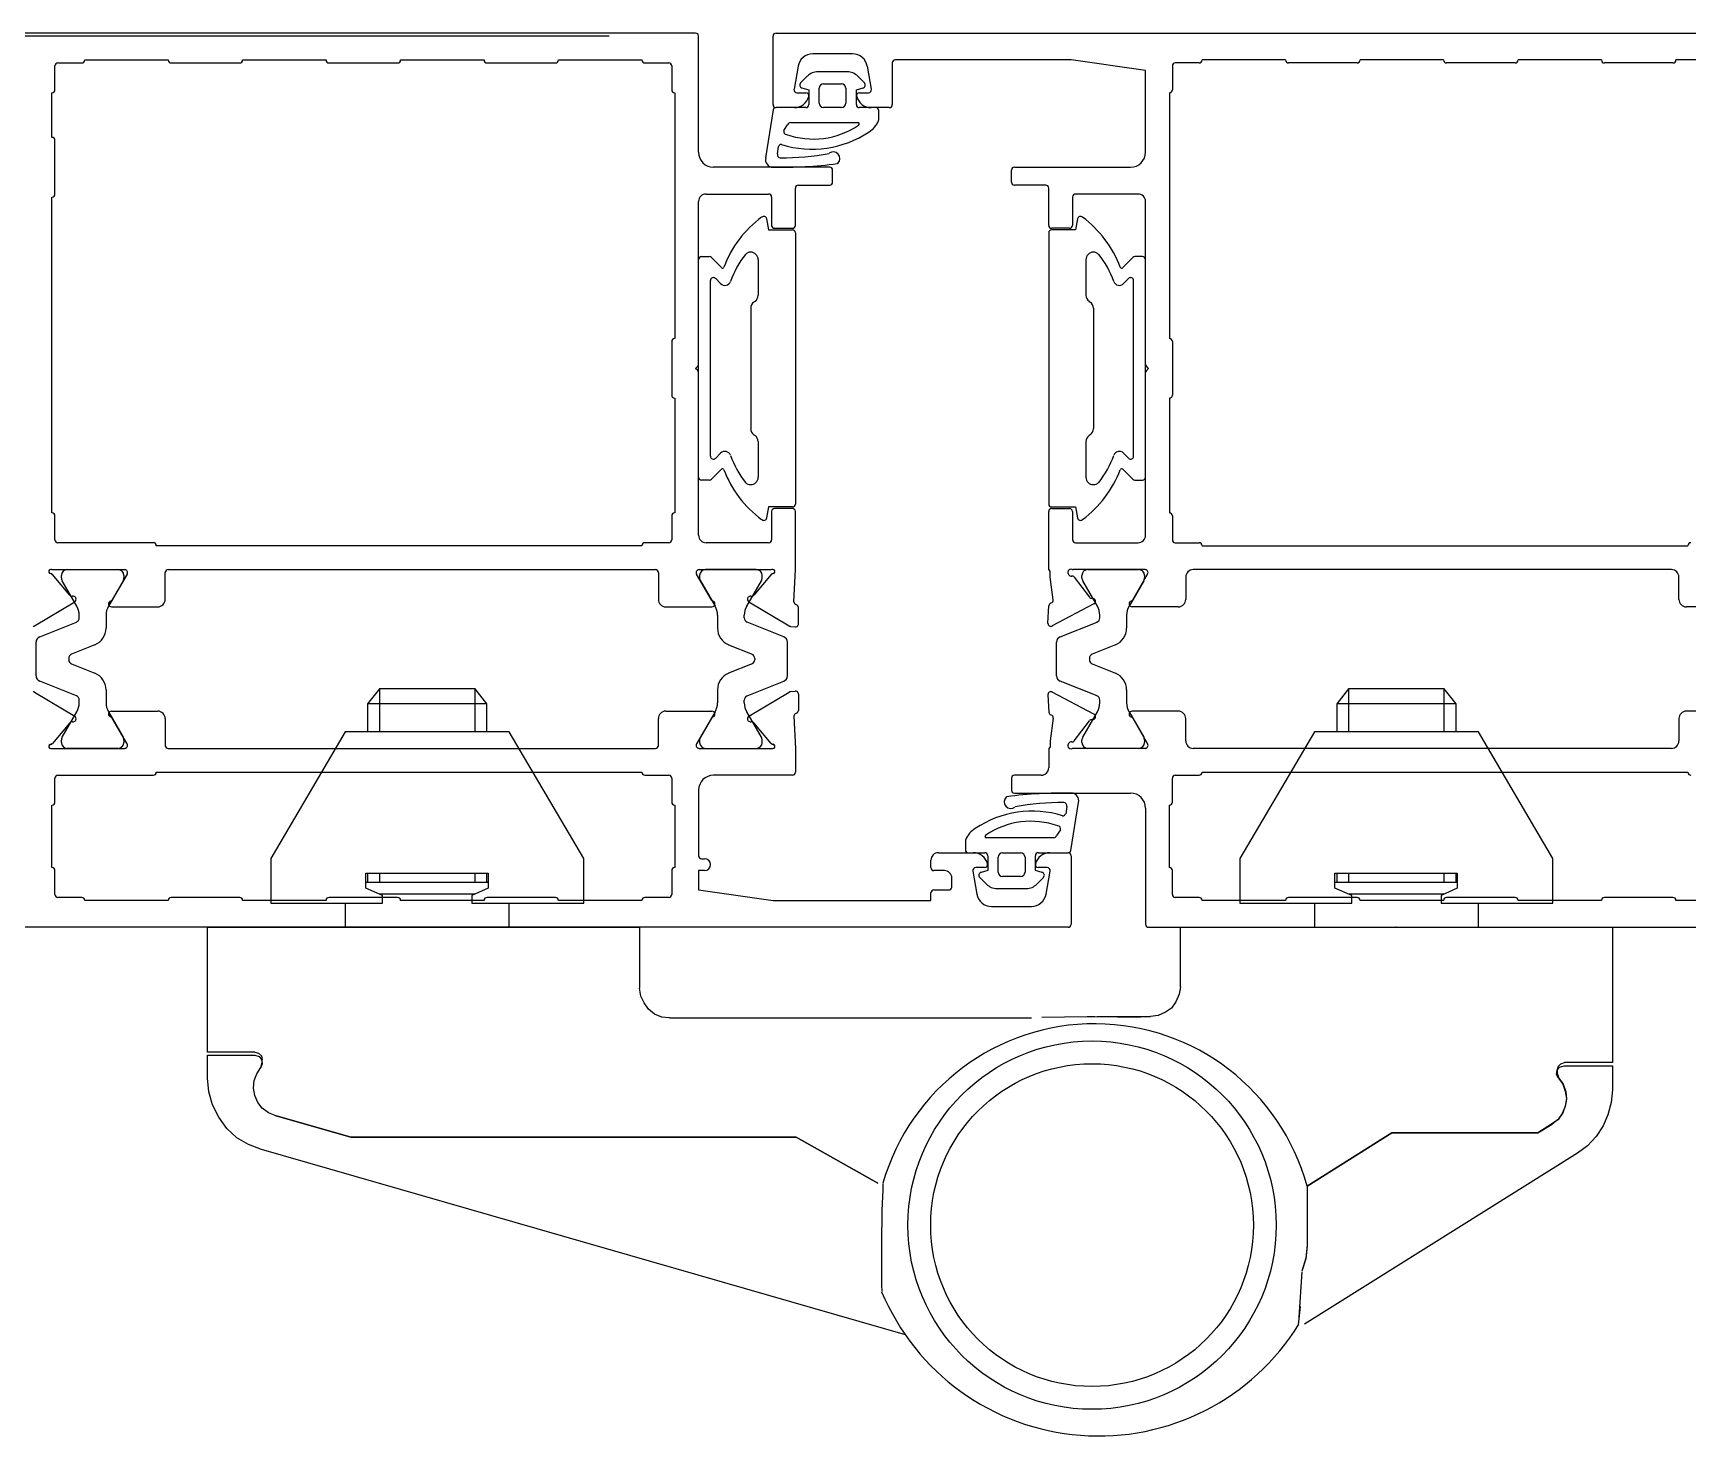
# Model space of a CAD drawing. Header units: inches. Extents: x -12530 to 36157, y 78659 to 110077.
# Drawn here: x 8487.1 to 8598.2, y 87891.5 to 87985.6 of the extents above; entities that cross this region are included whole.
import ezdxf

# ---------------------------------------------------------------- set-up
doc = ezdxf.new("R2010")
doc.units = ezdxf.units.IN
doc.header["$MEASUREMENT"] = 0
doc.layers.add('freecads.com', color=7, linetype='Continuous')

msp = doc.modelspace()

# ---------------------------------------------------------------- linework, layer by layer
at = {"layer": 'freecads.com'}
for p, q in [((8525.8, 87985.43), (7509.26, 87985.43)), ((8531.6, 87985.63), (8482, 87985.63)), ((8531.8, 87977.63), (8531.8, 87985.43)), ((8536.8, 87980.83), (8536.8, 87985.43)), ((8537, 87985.63), (8611.6, 87985.63)), ((8490.6, 87983.83), (8496.2, 87983.83)), ((8501.2, 87983.83), (8506.8, 87983.83)), ((8511.8, 87983.83), (8517.4, 87983.83)), ((8522.4, 87983.83), (8528, 87983.83)), ((8542.14, 87984.23), (8539.46, 87984.23)), ((8556.8, 87983.83), (8545, 87983.83)), ((8561.8, 87983.13), (8556.8, 87983.83)), ((8571.2, 87983.83), (8565.6, 87983.83)), ((8581.8, 87983.83), (8576.2, 87983.83)), ((8592.4, 87983.83), (8586.8, 87983.83)), ((8603, 87983.83), (8597.4, 87983.83)), ((8488.6, 87981.83), (8488.6, 87983.43)), ((8488.8, 87983.63), (8490.4, 87983.63)), ((8496.4, 87983.63), (8501, 87983.63)), ((8507, 87983.63), (8511.6, 87983.63)), ((8517.6, 87983.63), (8522.2, 87983.63)), ((8528.2, 87983.63), (8529.8, 87983.63)), ((8530, 87983.43), (8530, 87981.83)), ((8538.48, 87983.4), (8538.21, 87981.86)), ((8539.1, 87982.74), (8538.65, 87982.29)), ((8541.78, 87983.03), (8539.81, 87983.03)), ((8542.93, 87982.29), (8542.48, 87982.74)), ((8543.4, 87981.86), (8543.13, 87983.4)), ((8544.8, 87983.63), (8544.8, 87980.83)), ((8561.8, 87977.63), (8561.8, 87983.13)), ((8563.6, 87983.43), (8563.6, 87981.83)), ((8565.4, 87983.63), (8563.8, 87983.63)), ((8576, 87983.63), (8571.4, 87983.63)), ((8586.6, 87983.63), (8582, 87983.63)), ((8597.2, 87983.63), (8592.6, 87983.63)), ((8488.4, 87978.63), (8488.4, 87981.63)), ((8530.2, 87981.63), (8530.2, 87965.13)), ((8538.4, 87981.63), (8539, 87981.63)), ((8538.74, 87981.95), (8539.19, 87981.83)), ((8539.19, 87981.83), (8539.19, 87980.83)), ((8539.89, 87980.93), (8539.89, 87981.93)), ((8540.19, 87982.23), (8541.39, 87982.23)), ((8541.69, 87981.93), (8541.69, 87980.93)), ((8542.39, 87981.83), (8542.85, 87981.95)), ((8542.39, 87980.83), (8542.39, 87981.83)), ((8542.6, 87981.63), (8543.2, 87981.63)), ((8563.4, 87981.63), (8563.4, 87965.13)), ((8536.81, 87980.49), (8536.3, 87977.26)), ((8538.23, 87980.63), (8537, 87980.63)), ((8538.99, 87980.63), (8537, 87980.63)), ((8541.39, 87980.63), (8540.19, 87980.63)), ((8543.69, 87980.63), (8542.59, 87980.63)), ((8544.6, 87980.63), (8543.38, 87980.63)), ((8543.89, 87979.82), (8543.89, 87980.43)), ((8537.52, 87979.09), (8537.78, 87979.48)), ((8537.97, 87979.63), (8542.49, 87979.63)), ((8488.6, 87974.83), (8488.6, 87978.43)), ((8537.1, 87977.52), (8537.16, 87978.01)), ((8540.6, 87976.63), (8532.8, 87976.63)), ((8540.8, 87975.63), (8540.8, 87976.43)), ((8552.8, 87975.63), (8552.8, 87976.43)), ((8553, 87976.63), (8560.8, 87976.63)), ((8538.3, 87972.73), (8538.3, 87975.23)), ((8538.5, 87975.43), (8540.6, 87975.43)), ((8555.1, 87975.43), (8553, 87975.43)), ((8555.3, 87972.73), (8555.3, 87975.23)), ((8488.4, 87953.43), (8488.4, 87974.63)), ((8531.8, 87963.41), (8531.8, 87974.33)), ((8532.3, 87974.83), (8536.5, 87974.83)), ((8536.7, 87974.63), (8536.7, 87972.73)), ((8556.9, 87974.63), (8556.9, 87972.73)), ((8561.3, 87974.83), (8557.1, 87974.83)), ((8561.8, 87963.41), (8561.8, 87974.33)), ((8536.37, 87973.16), (8536.5, 87972.43)), ((8557.23, 87973.16), (8557.1, 87972.43)), ((8536.5, 87972.43), (8538.1, 87972.43)), ((8536.9, 87972.53), (8538.1, 87972.53)), ((8538.3, 87972.23), (8538.3, 87954.03)), ((8555.3, 87972.23), (8555.3, 87954.03)), ((8556.7, 87972.53), (8555.5, 87972.53)), ((8557.1, 87972.43), (8555.5, 87972.43)), ((8531.8, 87955.83), (8531.8, 87970.43)), ((8532, 87970.63), (8532.52, 87970.63)), ((8532.66, 87970.57), (8533.34, 87969.89)), ((8535.8, 87970.43), (8535.8, 87968.04)), ((8557.8, 87970.43), (8557.8, 87968.04)), ((8560.95, 87970.57), (8560.27, 87969.89)), ((8561.6, 87970.63), (8561.09, 87970.63)), ((8561.8, 87955.83), (8561.8, 87970.43)), ((8532.6, 87957.24), (8532.6, 87969.02)), ((8532.95, 87969.16), (8533.28, 87968.82)), ((8560.66, 87969.16), (8560.33, 87968.82)), ((8561, 87957.24), (8561, 87969.02)), ((8535.3, 87967.17), (8535.3, 87959.09)), ((8535.59, 87967.63), (8535.51, 87967.58)), ((8558.01, 87967.63), (8558.09, 87967.58)), ((8558.3, 87967.17), (8558.3, 87959.09)), ((8530, 87964.93), (8530, 87961.33)), ((8563.6, 87964.93), (8563.6, 87961.33)), ((8531.6, 87963.13), (8531.75, 87963.27)), ((8531.75, 87962.99), (8531.6, 87963.13)), ((8531.8, 87951.93), (8531.8, 87962.85)), ((8561.8, 87951.93), (8561.8, 87962.85)), ((8562, 87963.13), (8561.86, 87963.27)), ((8561.86, 87962.99), (8562, 87963.13)), ((8530.2, 87961.13), (8530.2, 87953.43)), ((8563.4, 87961.13), (8563.4, 87953.43)), ((8535.51, 87958.68), (8535.59, 87958.63)), ((8535.8, 87958.22), (8535.8, 87955.83)), ((8557.8, 87958.22), (8557.8, 87955.83)), ((8558.09, 87958.68), (8558.01, 87958.63)), ((8533.28, 87957.44), (8532.95, 87957.1)), ((8560.33, 87957.44), (8560.66, 87957.1)), ((8533.34, 87956.37), (8532.66, 87955.69)), ((8560.27, 87956.37), (8560.95, 87955.69)), ((8532.52, 87955.63), (8532, 87955.63)), ((8561.09, 87955.63), (8561.6, 87955.63)), ((8536.5, 87953.83), (8536.37, 87953.1)), ((8538.1, 87953.83), (8536.5, 87953.83)), ((8555.5, 87953.83), (8557.1, 87953.83)), ((8557.1, 87953.83), (8557.23, 87953.1)), ((8488.6, 87951.63), (8488.6, 87953.23)), ((8530, 87953.23), (8530, 87951.63)), ((8536.7, 87953.53), (8536.7, 87951.63)), ((8538.1, 87953.73), (8536.9, 87953.73)), ((8538.3, 87949.63), (8538.3, 87953.53)), ((8555.3, 87949.63), (8555.3, 87953.53)), ((8555.5, 87953.73), (8556.7, 87953.73)), ((8556.9, 87953.53), (8556.9, 87951.63)), ((8563.6, 87953.23), (8563.6, 87951.63)), ((8495.2, 87951.43), (8488.8, 87951.43)), ((8528, 87951.23), (8495.4, 87951.23)), ((8529.8, 87951.43), (8528.2, 87951.43)), ((8536.5, 87951.43), (8532.3, 87951.43)), ((8557.1, 87951.43), (8561.3, 87951.43)), ((8563.8, 87951.43), (8565.4, 87951.43)), ((8565.6, 87951.23), (8598.2, 87951.23)), ((8488.4, 87949.63), (8493.27, 87949.63)), ((8489.43, 87949.63), (8492.83, 87949.63)), ((8493.44, 87949.33), (8492.45, 87947.61)), ((8496, 87947.63), (8496, 87949.43)), ((8496.2, 87949.63), (8528.9, 87949.63)), ((8529.1, 87949.43), (8529.1, 87947.63)), ((8532.66, 87947.61), (8531.66, 87949.33)), ((8531.84, 87949.63), (8536.7, 87949.63)), ((8535.67, 87949.63), (8532.27, 87949.63)), ((8538.2, 87947.46), (8538.3, 87949.63)), ((8555.4, 87949.53), (8555.3, 87949.63)), ((8555.4, 87949.13), (8555.4, 87949.53)), ((8561.77, 87949.63), (8556.94, 87949.63)), ((8557.93, 87949.63), (8561.33, 87949.63)), ((8560.95, 87947.61), (8561.94, 87949.33)), ((8597.1, 87949.63), (8565, 87949.63)), ((8489.6, 87947.91), (8488.44, 87949.29)), ((8489.03, 87949.08), (8489.03, 87949.23)), ((8490.07, 87947.17), (8489.09, 87948.88)), ((8493.18, 87948.88), (8492.2, 87947.17)), ((8493.23, 87949.23), (8493.23, 87949.08)), ((8531.87, 87949.23), (8531.87, 87949.08)), ((8531.93, 87948.88), (8532.91, 87947.17)), ((8535.03, 87947.17), (8536.02, 87948.88)), ((8536.67, 87949.29), (8535.51, 87947.91)), ((8536.07, 87949.08), (8536.07, 87949.23)), ((8555.61, 87947.6), (8555.4, 87949.13)), ((8557.02, 87949.12), (8558.03, 87947.78)), ((8557.53, 87949.08), (8557.53, 87949.23)), ((8558.57, 87947.17), (8557.59, 87948.88)), ((8561.68, 87948.88), (8560.7, 87947.17)), ((8561.73, 87949.23), (8561.73, 87949.08)), ((8564.5, 87949.13), (8564.5, 87947.63)), ((8597.6, 87947.63), (8597.6, 87949.13)), ((8487.22, 87945.85), (8489.93, 87947.47)), ((8492.4, 87947.13), (8495.5, 87947.13)), ((8529.6, 87947.13), (8532.7, 87947.13)), ((8535.18, 87947.47), (8537.89, 87945.85)), ((8538.37, 87947.26), (8538.33, 87947.28)), ((8555.25, 87946.03), (8555.31, 87947.2)), ((8555.45, 87947.38), (8555.47, 87947.39)), ((8558.33, 87947.33), (8555.54, 87945.85)), ((8564, 87947.13), (8560.9, 87947.13)), ((8601.2, 87947.13), (8598.1, 87947.13)), ((8487.58, 87945.12), (8490.05, 87946.11)), ((8490.23, 87946.39), (8490.23, 87946.57)), ((8492.03, 87946.57), (8492.03, 87945.7)), ((8533.07, 87946.57), (8533.07, 87945.7)), ((8534.87, 87946.39), (8534.87, 87946.57)), ((8537.52, 87945.12), (8535.06, 87946.11)), ((8538.5, 87945.99), (8538.5, 87947.08)), ((8556.08, 87945.12), (8558.55, 87946.11)), ((8558.73, 87946.39), (8558.73, 87946.57)), ((8560.53, 87946.57), (8560.53, 87945.7)), ((8537.97, 87945.82), (8538.28, 87945.79)), ((8487.33, 87942.51), (8487.33, 87944.75)), ((8491.28, 87944.58), (8489.72, 87943.95)), ((8533.82, 87944.58), (8535.39, 87943.95)), ((8537.77, 87942.51), (8537.77, 87944.75)), ((8555.83, 87942.51), (8555.83, 87944.75)), ((8559.78, 87944.58), (8558.22, 87943.95)), ((8489.53, 87943.67), (8489.53, 87943.58)), ((8489.72, 87943.31), (8491.28, 87942.68)), ((8535.39, 87943.31), (8533.82, 87942.68)), ((8535.57, 87943.67), (8535.57, 87943.58)), ((8558.03, 87943.67), (8558.03, 87943.58)), ((8558.22, 87943.31), (8559.78, 87942.68)), ((8490.05, 87941.15), (8487.58, 87942.14)), ((8492.03, 87941.56), (8492.03, 87940.69)), ((8510.39, 87941.63), (8509.59, 87940.63)), ((8516.8, 87941.63), (8510.39, 87941.63)), ((8510.39, 87941.63), (8510.39, 87938.75)), ((8517.59, 87940.63), (8516.8, 87941.63)), ((8516.8, 87938.75), (8516.8, 87941.63)), ((8533.07, 87941.56), (8533.07, 87940.69)), ((8535.06, 87941.15), (8537.52, 87942.14)), ((8558.55, 87941.15), (8556.08, 87942.14)), ((8560.53, 87941.56), (8560.53, 87940.69)), ((8575.43, 87941.63), (8574.64, 87940.63)), ((8581.84, 87941.63), (8575.43, 87941.63)), ((8575.43, 87941.63), (8575.43, 87938.75)), ((8582.64, 87940.63), (8581.84, 87941.63)), ((8581.84, 87938.75), (8581.84, 87941.63)), ((8487.22, 87941.41), (8489.93, 87939.79)), ((8490.23, 87940.69), (8490.23, 87940.87)), ((8509.59, 87940.63), (8509.59, 87938.75)), ((8517.59, 87940.63), (8509.59, 87940.63)), ((8517.59, 87938.75), (8517.59, 87940.63)), ((8534.87, 87940.69), (8534.87, 87940.87)), ((8535.18, 87939.79), (8537.89, 87941.41)), ((8537.97, 87941.44), (8538.28, 87941.47)), ((8538.5, 87941.27), (8538.5, 87940.18)), ((8555.25, 87941.23), (8555.31, 87940.06)), ((8558.33, 87939.93), (8555.54, 87941.41)), ((8558.73, 87940.69), (8558.73, 87940.87)), ((8574.64, 87940.63), (8574.64, 87938.75)), ((8582.64, 87940.63), (8574.64, 87940.63)), ((8582.64, 87938.75), (8582.64, 87940.63)), ((8489.6, 87939.35), (8488.44, 87937.97)), ((8489.09, 87938.38), (8490.07, 87940.09)), ((8492.2, 87940.09), (8493.18, 87938.38)), ((8492.4, 87940.13), (8495.5, 87940.13)), ((8493.44, 87937.93), (8492.45, 87939.65)), ((8496, 87939.63), (8496, 87937.83)), ((8529.1, 87937.83), (8529.1, 87939.63)), ((8529.6, 87940.13), (8532.7, 87940.13)), ((8532.66, 87939.65), (8531.66, 87937.93)), ((8532.91, 87940.09), (8531.93, 87938.38)), ((8536.02, 87938.38), (8535.03, 87940.09)), ((8536.67, 87937.97), (8535.51, 87939.35)), ((8538.2, 87939.79), (8538.3, 87937.63)), ((8538.37, 87940), (8538.33, 87939.98)), ((8555.61, 87939.66), (8555.4, 87938.13)), ((8555.45, 87939.88), (8555.47, 87939.87)), ((8557.02, 87938.14), (8558.03, 87939.48)), ((8557.59, 87938.38), (8558.57, 87940.09)), ((8560.7, 87940.09), (8561.68, 87938.38)), ((8564, 87940.13), (8560.9, 87940.13)), ((8560.95, 87939.65), (8561.94, 87937.93)), ((8564.5, 87938.13), (8564.5, 87939.63)), ((8597.6, 87939.63), (8597.6, 87938.13)), ((8601.2, 87940.13), (8598.1, 87940.13)), ((8508.09, 87938.75), (8503.09, 87930.25)), ((8519.09, 87938.75), (8508.09, 87938.75)), ((8524.09, 87930.25), (8519.09, 87938.75)), ((8573.14, 87938.75), (8568.14, 87930.25)), ((8584.14, 87938.75), (8573.14, 87938.75)), ((8589.14, 87930.25), (8584.14, 87938.75)), ((8488.4, 87937.63), (8493.27, 87937.63)), ((8489.03, 87938.03), (8489.03, 87938.18)), ((8492.83, 87937.63), (8489.43, 87937.63)), ((8493.23, 87938.18), (8493.23, 87938.03)), ((8496.2, 87937.63), (8528.9, 87937.63)), ((8531.84, 87937.63), (8536.7, 87937.63)), ((8531.87, 87938.18), (8531.87, 87938.03)), ((8532.27, 87937.63), (8535.67, 87937.63)), ((8536.07, 87938.03), (8536.07, 87938.18)), ((8538.3, 87937.63), (8538.3, 87936.03)), ((8555.4, 87937.73), (8555.3, 87937.63)), ((8555.3, 87937.63), (8555.3, 87936.33)), ((8555.4, 87938.13), (8555.4, 87937.73)), ((8561.77, 87937.63), (8556.94, 87937.63)), ((8557.53, 87938.03), (8557.53, 87938.18)), ((8561.33, 87937.63), (8557.93, 87937.63)), ((8561.73, 87938.18), (8561.73, 87938.03)), ((8597.1, 87937.63), (8565, 87937.63)), ((8495.4, 87936.03), (8528, 87936.03)), ((8565.6, 87936.03), (8598.2, 87936.03)), ((8488.6, 87934.03), (8488.6, 87935.63)), ((8488.8, 87935.83), (8495.2, 87935.83)), ((8528.2, 87935.83), (8529.8, 87935.83)), ((8530, 87935.63), (8530, 87934.03)), ((8538.1, 87935.83), (8532.8, 87935.83)), ((8552.8, 87935.63), (8552.8, 87934.83)), ((8554.8, 87935.83), (8553, 87935.83)), ((8563.6, 87934.03), (8563.6, 87935.63)), ((8563.8, 87935.83), (8565.4, 87935.83)), ((8488.4, 87929.63), (8488.4, 87933.83)), ((8530.2, 87933.83), (8530.2, 87929.63)), ((8531.8, 87934.83), (8531.8, 87930.43)), ((8553, 87934.63), (8560.8, 87934.63)), ((8556.79, 87930.77), (8557.3, 87934)), ((8563.4, 87929.63), (8563.4, 87933.83)), ((8556.51, 87933.74), (8556.44, 87933.25)), ((8561.8, 87933.63), (8561.8, 87925.83)), ((8555.64, 87931.63), (8551.12, 87931.63)), ((8556.09, 87932.17), (8555.83, 87931.78)), ((8547.9, 87930.63), (8550.23, 87930.63)), ((8549.71, 87931.44), (8549.71, 87930.83)), ((8549.91, 87930.63), (8551.01, 87930.63)), ((8552.21, 87930.63), (8553.41, 87930.63)), ((8554.61, 87930.63), (8556.6, 87930.63)), ((8555.38, 87930.63), (8556.6, 87930.63)), ((8488.6, 87927.83), (8488.6, 87929.43)), ((8503.09, 87930.25), (8503.09, 87927.25)), ((8524.09, 87927.25), (8524.09, 87930.25)), ((8530, 87929.43), (8530, 87927.83)), ((8532.2, 87929.43), (8531.8, 87929.43)), ((8531.8, 87929.43), (8531.8, 87928.13)), ((8532, 87930.23), (8532.2, 87930.23)), ((8547.4, 87929.63), (8547.4, 87930.13)), ((8548.3, 87929.43), (8547.6, 87929.43)), ((8550.21, 87929.4), (8550.48, 87927.86)), ((8551, 87929.63), (8550.4, 87929.63)), ((8551.21, 87929.43), (8550.76, 87929.31)), ((8551.21, 87930.43), (8551.21, 87929.43)), ((8551.91, 87929.33), (8551.91, 87930.33)), ((8553.71, 87930.33), (8553.71, 87929.33)), ((8554.41, 87929.43), (8554.41, 87930.43)), ((8554.87, 87929.31), (8554.41, 87929.43)), ((8555.2, 87929.63), (8554.6, 87929.63)), ((8555.13, 87927.86), (8555.4, 87929.4)), ((8556.8, 87930.43), (8556.8, 87925.83)), ((8563.6, 87927.83), (8563.6, 87929.43)), ((8568.14, 87930.25), (8568.14, 87927.25)), ((8589.14, 87927.25), (8589.14, 87930.25)), ((8509.47, 87928.25), (8509.47, 87929.25)), ((8509.47, 87929.25), (8517.68, 87929.25)), ((8517.68, 87928.63), (8509.47, 87928.63)), ((8510.59, 87927.75), (8509.47, 87928.25)), ((8509.59, 87929.25), (8509.59, 87928.63)), ((8510.39, 87929.25), (8510.39, 87928.63)), ((8517.68, 87928.25), (8516.59, 87927.75)), ((8516.8, 87928.63), (8516.8, 87929.25)), ((8517.59, 87928.63), (8517.59, 87929.25)), ((8517.68, 87929.25), (8517.68, 87928.25)), ((8548.8, 87928.33), (8548.8, 87928.93)), ((8550.67, 87928.97), (8551.12, 87928.52)), ((8551.83, 87928.23), (8553.8, 87928.23)), ((8553.41, 87929.03), (8552.21, 87929.03)), ((8554.5, 87928.52), (8554.96, 87928.97)), ((8574.51, 87928.25), (8574.51, 87929.25)), ((8574.51, 87929.25), (8582.72, 87929.25)), ((8582.72, 87928.63), (8574.51, 87928.63)), ((8575.64, 87927.75), (8574.51, 87928.25)), ((8574.64, 87929.25), (8574.64, 87928.63)), ((8575.43, 87929.25), (8575.43, 87928.63)), ((8582.72, 87928.25), (8581.64, 87927.75)), ((8581.84, 87928.63), (8581.84, 87929.25)), ((8582.64, 87928.63), (8582.64, 87929.25)), ((8582.72, 87929.25), (8582.72, 87928.25)), ((8490.4, 87927.63), (8488.8, 87927.63)), ((8496.2, 87927.43), (8490.6, 87927.43)), ((8501, 87927.63), (8496.4, 87927.63)), ((8506.8, 87927.43), (8501.2, 87927.43)), ((8503.09, 87927.25), (8510.59, 87927.25)), ((8511.6, 87927.63), (8507, 87927.63)), ((8508.09, 87927.25), (8508.09, 87925.63)), ((8516.8, 87927.84), (8510.39, 87927.84)), ((8510.59, 87927.25), (8510.59, 87927.75)), ((8517.4, 87927.43), (8511.8, 87927.43)), ((8516.59, 87927.75), (8516.59, 87927.25)), ((8516.59, 87927.25), (8524.09, 87927.25)), ((8522.2, 87927.63), (8517.6, 87927.63)), ((8519.09, 87925.63), (8519.09, 87927.25)), ((8528, 87927.43), (8522.4, 87927.43)), ((8529.8, 87927.63), (8528.2, 87927.63)), ((8531.8, 87928.13), (8536.8, 87927.43)), ((8536.8, 87927.43), (8547.4, 87927.43)), ((8547.4, 87927.43), (8547.4, 87927.93)), ((8547.6, 87928.13), (8548.6, 87928.13)), ((8565.4, 87927.63), (8563.8, 87927.63)), ((8571.2, 87927.43), (8565.6, 87927.43)), ((8568.14, 87927.25), (8575.64, 87927.25)), ((8576, 87927.63), (8571.4, 87927.63)), ((8573.14, 87927.25), (8573.14, 87925.63)), ((8581.84, 87927.84), (8575.43, 87927.84)), ((8575.64, 87927.25), (8575.64, 87927.75)), ((8581.8, 87927.43), (8576.2, 87927.43)), ((8581.64, 87927.75), (8581.64, 87927.25)), ((8581.64, 87927.25), (8589.14, 87927.25)), ((8586.6, 87927.63), (8582, 87927.63)), ((8584.14, 87925.63), (8584.14, 87927.25)), ((8592.4, 87927.43), (8586.8, 87927.43)), ((8597.2, 87927.63), (8592.6, 87927.63)), ((8603, 87927.43), (8597.4, 87927.43)), ((8551.46, 87927.03), (8554.14, 87927.03)), ((8523, 87925.63), (7512.26, 87925.63)), ((8556.6, 87925.63), (8457, 87925.63)), ((8498.84, 87917.25), (8498.84, 87925.63)), ((8498.84, 87925.63), (8508.09, 87925.63)), ((8508.09, 87925.63), (8519.09, 87925.63)), ((8513.59, 87925.63), (8513.55, 87925.63)), ((8519.09, 87925.63), (8527.84, 87925.63)), ((8527.84, 87925.63), (8527.84, 87921.55)), ((8562, 87925.63), (8611.6, 87925.63)), ((8564.14, 87921.63), (8564.14, 87925.63)), ((8564.14, 87925.63), (8573.14, 87925.63)), ((8573.14, 87925.63), (8584.14, 87925.63)), ((8578.64, 87925.63), (8578.59, 87925.63)), ((8584.14, 87925.63), (8593.14, 87925.63)), ((8593.14, 87925.63), (8593.14, 87916.55)), ((8564.14, 87921.63), (8564.05, 87921.13)), ((8527.93, 87921), (8527.84, 87921.55)), ((8528.14, 87920.55), (8527.93, 87921)), ((8528.43, 87920.13), (8528.14, 87920.55)), ((8563.84, 87920.63), (8563.55, 87920.21)), ((8564.05, 87921.13), (8563.84, 87920.63)), ((8528.84, 87919.8), (8528.43, 87920.13)), ((8529.34, 87919.59), (8528.84, 87919.8)), ((8529.84, 87919.55), (8529.34, 87919.59)), ((8529.84, 87919.55), (8554.14, 87919.55)), ((8554.84, 87919.59), (8557.89, 87919.63)), ((8557.89, 87919.63), (8558.39, 87919.63)), ((8558.39, 87919.63), (8561.43, 87919.59)), ((8558.55, 87919.63), (8562.14, 87919.63)), ((8562.64, 87919.71), (8562.14, 87919.63)), ((8563.14, 87919.92), (8562.64, 87919.71)), ((8563.55, 87920.21), (8563.14, 87919.92)), ((8502.01, 87917.25), (8498.84, 87917.25)), ((8502.01, 87917.25), (8502.26, 87917.17)), ((8502.26, 87917.17), (8502.47, 87917)), ((8498.84, 87915.46), (8498.84, 87917.05)), ((8498.84, 87917.05), (8502.01, 87917.05)), ((8502.01, 87917.05), (8502.3, 87916.96)), ((8502.14, 87915.8), (8502.43, 87916.21)), ((8502.14, 87915.8), (8502.43, 87916.21)), ((8502.3, 87916.96), (8502.47, 87916.75)), ((8502.43, 87916.21), (8502.51, 87916.55)), ((8502.51, 87916.46), (8502.43, 87916.21)), ((8502.47, 87917), (8502.51, 87916.75)), ((8502.47, 87916.75), (8502.51, 87916.46)), ((8502.51, 87916.55), (8502.51, 87916.75)), ((8589.39, 87915.75), (8589.43, 87916.05)), ((8589.43, 87916.05), (8589.51, 87916.3)), ((8589.43, 87916.05), (8589.59, 87916.25)), ((8589.43, 87916.05), (8589.43, 87915.84)), ((8589.51, 87916.3), (8589.68, 87916.46)), ((8589.59, 87916.25), (8589.89, 87916.34)), ((8589.68, 87916.46), (8589.93, 87916.55)), ((8589.89, 87916.34), (8593.14, 87916.34)), ((8593.14, 87916.55), (8589.93, 87916.55)), ((8593.14, 87916.34), (8593.14, 87914.71)), ((8498.93, 87914.59), (8498.84, 87915.5)), ((8501.93, 87914.84), (8501.97, 87915.34)), ((8501.93, 87914.84), (8501.97, 87915.34)), ((8501.97, 87915.34), (8502.14, 87915.8)), ((8501.97, 87915.34), (8502.14, 87915.8)), ((8589.51, 87915.5), (8589.39, 87915.75)), ((8589.43, 87915.84), (8589.55, 87915.5)), ((8589.51, 87915.5), (8589.8, 87915.09)), ((8589.55, 87915.5), (8589.84, 87915.09)), ((8589.8, 87915.09), (8589.97, 87914.63)), ((8589.84, 87915.09), (8590.01, 87914.59)), ((8499.18, 87913.71), (8498.93, 87914.59)), ((8502.01, 87914.34), (8501.93, 87914.84)), ((8502.01, 87914.34), (8501.93, 87914.84)), ((8502.22, 87913.88), (8502.01, 87914.34)), ((8502.22, 87913.88), (8502.01, 87914.34)), ((8502.51, 87913.5), (8502.22, 87913.88)), ((8502.51, 87913.5), (8502.22, 87913.88)), ((8589.97, 87914.63), (8590.05, 87914.13)), ((8590.05, 87914.13), (8589.97, 87913.63)), ((8590.05, 87914.09), (8589.97, 87913.59)), ((8590.01, 87914.59), (8590.05, 87914.09)), ((8593.05, 87913.88), (8592.84, 87913.05)), ((8593.14, 87914.71), (8593.05, 87913.88)), ((8499.59, 87912.88), (8499.18, 87913.71)), ((8500.14, 87912.13), (8499.59, 87912.88)), ((8502.93, 87913.17), (8502.51, 87913.5)), ((8502.93, 87913.17), (8502.51, 87913.5)), ((8503.39, 87913), (8502.93, 87913.17)), ((8503.39, 87913), (8502.93, 87913.17)), ((8508.47, 87911.55), (8503.39, 87913)), ((8503.39, 87913), (8508.47, 87911.55)), ((8589.47, 87912.71), (8589.05, 87912.42)), ((8589.51, 87912.75), (8589.09, 87912.42)), ((8589.76, 87913.13), (8589.47, 87912.71)), ((8589.8, 87913.17), (8589.51, 87912.75)), ((8589.97, 87913.59), (8589.76, 87913.13)), ((8589.97, 87913.63), (8589.8, 87913.17)), ((8592.84, 87913.05), (8592.51, 87912.3)), ((8500.8, 87911.5), (8500.14, 87912.13)), ((8578.34, 87911.84), (8572.64, 87908.25)), ((8572.64, 87908.25), (8578.34, 87911.84)), ((8588.14, 87911.84), (8578.34, 87911.84)), ((8578.34, 87911.84), (8588.14, 87911.84)), ((8589.05, 87912.42), (8588.14, 87911.84)), ((8588.14, 87911.84), (8589.09, 87912.42)), ((8592.05, 87911.59), (8591.47, 87910.96)), ((8592.51, 87912.3), (8592.05, 87911.59)), ((8501.59, 87911.05), (8500.8, 87911.5)), ((8502.47, 87910.71), (8501.59, 87911.05)), ((8545.69, 87898.28), (8502.47, 87910.71)), ((8538.34, 87911.55), (8508.47, 87911.55)), ((8508.47, 87911.55), (8538.34, 87911.55)), ((8543.84, 87908.46), (8538.34, 87911.55)), ((8538.34, 87911.55), (8543.84, 87908.46)), ((8590.8, 87910.46), (8572.47, 87899)), ((8591.47, 87910.96), (8590.8, 87910.46)), ((8572.64, 87908.25), (8572.64, 87904.3)), ((8572.64, 87908.25), (8572.64, 87904.25)), ((8572.64, 87904.3), (8572.55, 87903.42)), ((8572.64, 87904.25), (8572.55, 87903.38)), ((8572.55, 87903.42), (8572.3, 87902.55)), ((8572.55, 87903.38), (8572.3, 87902.55)), ((8572.3, 87902.5), (8572.09, 87899.46)), ((8572.18, 87900.17), (8572.05, 87898.94))]:
    msp.add_line(p, q, dxfattribs=at)
for radius in [12.36, 10.83]:
    msp.add_circle((8558.21, 87905.64), radius, dxfattribs=at)
for centre, radius, start, end in [((8531.6, 87985.43), 0.2, 0, 90), ((8537, 87985.43), 0.2, 90, 180), ((8490.4, 87983.83), 0.2, 270, 0), ((8496.4, 87983.83), 0.2, 180, 270), ((8501, 87983.83), 0.2, 270, 0), ((8507, 87983.83), 0.2, 180, 270), ((8511.6, 87983.83), 0.2, 270, 0), ((8517.6, 87983.83), 0.2, 180, 270), ((8522.2, 87983.83), 0.2, 270, 0), ((8528.2, 87983.83), 0.2, 180, 270), ((8539.46, 87983.23), 1, 90, 170), ((8542.14, 87983.23), 1, 10, 90), ((8545, 87983.63), 0.2, 90, 180), ((8565.4, 87983.83), 0.2, 270, 360), ((8571.4, 87983.83), 0.2, 180, 270), ((8576, 87983.83), 0.2, 270, 360), ((8582, 87983.83), 0.2, 180, 270), ((8586.6, 87983.83), 0.2, 270, 0), ((8592.6, 87983.83), 0.2, 180, 270), ((8597.2, 87983.83), 0.2, 270, 0), ((8488.8, 87983.43), 0.2, 90, 180), ((8529.8, 87983.43), 0.2, 0, 90), ((8539.81, 87982.03), 1, 90, 135), ((8541.78, 87982.03), 1, 45, 90), ((8563.8, 87983.43), 0.2, 90, 180), ((8488.4, 87981.83), 0.2, 270, 0), ((8530.2, 87981.83), 0.2, 180, 270), ((8538.4, 87981.83), 0.2, 170, 270), ((8538.79, 87982.14), 0.2, 135, 255), ((8539, 87981.43), 0.2, 345.5224, 90), ((8540.19, 87981.93), 0.3, 90, 180), ((8541.39, 87981.93), 0.3, 0, 90), ((8542.6, 87981.43), 0.2, 90, 194.4775), ((8542.79, 87982.14), 0.2, 285, 45), ((8543.2, 87981.83), 0.2, 270, 10), ((8563.4, 87981.83), 0.2, 270, 360), ((8537, 87980.83), 0.2, 180, 270), ((8537, 87980.43), 0.2, 90, 162.4999), ((8538.23, 87981.63), 1, 270, 345.5225), ((8538.99, 87980.83), 0.2, 270, 0), ((8540.19, 87980.93), 0.3, 180, 270), ((8541.39, 87980.93), 0.3, 270, 0), ((8542.59, 87980.83), 0.2, 180, 270), ((8543.38, 87981.63), 1, 194.4775, 270), ((8543.69, 87980.43), 0.2, 0, 90), ((8544.6, 87980.83), 0.2, 270, 0), ((8539.5, 87983.95), 5.43, 250.6094, 303.8718), ((8537.97, 87979.43), 0.2, 90, 165.2522), ((8542.49, 87979.53), 0.1, 294.9795, 90), ((8542.46, 87980.34), 1.54, 300.4021, 337.0837), ((8543.69, 87979.82), 0.2, 337.0837, 360), ((8488.4, 87978.43), 0.2, 0, 90), ((8539.41, 87984.71), 6.87, 252.758, 303.9046), ((8537.71, 87979.02), 0.2, 161.6345, 266.2173), ((8532.8, 87977.63), 1, 180, 270), ((8536.79, 87977.13), 0.5, 165.2522, 270), ((8537.29, 87977.46), 0.2, 161.6345, 269.0481), ((8537.35, 87977.95), 0.2, 84.8447, 161.1744), ((8537.43, 87993.78), 16.52, 269.5122, 280.9609), ((8540.84, 87977.21), 0.448, 315.2355, 128.2153), ((8560.8, 87977.63), 1, 270, 0), ((8537.42, 88005.32), 28.69, 268.7383, 277.3939), ((8540.6, 87976.43), 0.2, 0, 90), ((8541.09, 87976.96), 0.1, 284.1594, 319.2881), ((8553, 87976.43), 0.2, 90, 180), ((8538.5, 87975.23), 0.2, 90, 180), ((8540.6, 87975.63), 0.2, 270, 0), ((8553, 87975.63), 0.2, 180, 270), ((8555.1, 87975.23), 0.2, 0, 90), ((8488.4, 87974.83), 0.2, 270, 0), ((8532.3, 87974.33), 0.5, 90, 180), ((8536.5, 87974.63), 0.2, 0, 90), ((8557.1, 87974.63), 0.2, 90, 180), ((8561.3, 87974.33), 0.5, 0, 90), ((8540.53, 87967.24), 7.53, 126.7041, 159.0557), ((8536.18, 87973.13), 0.2, 10, 135), ((8536.9, 87972.73), 0.2, 180, 270), ((8538.1, 87972.73), 0.2, 270, 360), ((8555.5, 87972.73), 0.2, 180, 270), ((8556.7, 87972.73), 0.2, 270, 0), ((8557.43, 87973.13), 0.2, 45, 170), ((8553.07, 87967.24), 7.53, 20.9443, 53.2959), ((8538.1, 87972.23), 0.2, 0, 90), ((8555.5, 87972.23), 0.2, 90, 180), ((8532, 87970.43), 0.2, 90, 180), ((8532.52, 87970.43), 0.2, 45, 90), ((8540.16, 87966.7), 6.62, 141.9126, 159.9772), ((8535.3, 87970.43), 0.5, 90, 135), ((8535.3, 87970.43), 0.5, 0, 90), ((8558.3, 87970.43), 0.5, 90, 180), ((8558.3, 87970.43), 0.5, 45, 90), ((8553.45, 87966.7), 6.62, 20.0228, 38.0874), ((8561.09, 87970.43), 0.2, 90, 135), ((8561.6, 87970.43), 0.2, 0, 90), ((8533.41, 87969.96), 0.1, 225, 339.0557), ((8560.2, 87969.96), 0.1, 200.9443, 315), ((8532.8, 87969.02), 0.2, 45, 180), ((8533.56, 87969.1), 0.4, 225, 339.9772), ((8560.04, 87969.1), 0.4, 200.0228, 315), ((8560.8, 87969.02), 0.2, 0, 135), ((8535.8, 87967.17), 0.5, 125.2644, 180), ((8535.3, 87968.04), 0.5, 305.2644, 0), ((8558.3, 87968.04), 0.5, 180, 234.7356), ((8557.8, 87967.17), 0.5, 0, 54.7356), ((8530.2, 87964.93), 0.2, 90, 180), ((8563.4, 87964.93), 0.2, 0, 90), ((8531.6, 87963.41), 0.2, 315, 0), ((8531.6, 87962.85), 0.2, 360, 45), ((8562, 87963.41), 0.2, 180, 225), ((8562, 87962.85), 0.2, 135, 180), ((8530.2, 87961.33), 0.2, 180, 270), ((8563.4, 87961.33), 0.2, 270, 0), ((8535.8, 87959.09), 0.5, 180, 234.7356), ((8535.3, 87958.22), 0.5, 0, 54.7356), ((8558.3, 87958.22), 0.5, 125.2644, 180), ((8557.8, 87959.09), 0.5, 305.2644, 0), ((8532.8, 87957.24), 0.2, 180, 315), ((8533.56, 87957.16), 0.4, 20.0228, 135), ((8540.16, 87959.56), 6.62, 200.0228, 218.0874), ((8553.45, 87959.56), 6.62, 321.9126, 339.9772), ((8560.04, 87957.16), 0.4, 45, 159.9772), ((8560.8, 87957.24), 0.2, 225, 0), ((8533.41, 87956.3), 0.1, 20.9443, 135), ((8540.53, 87959.02), 7.53, 200.9443, 233.2959), ((8553.07, 87959.02), 7.53, 306.7041, 339.0557), ((8560.2, 87956.3), 0.1, 45, 159.0557), ((8532, 87955.83), 0.2, 180, 270), ((8532.52, 87955.83), 0.2, 270, 315), ((8535.3, 87955.83), 0.5, 225, 270), ((8535.3, 87955.83), 0.5, 270, 0), ((8558.3, 87955.83), 0.5, 180, 270), ((8558.3, 87955.83), 0.5, 270, 315), ((8561.09, 87955.83), 0.2, 225, 270), ((8561.6, 87955.83), 0.2, 270, 0), ((8538.1, 87954.03), 0.2, 270, 0), ((8555.5, 87954.03), 0.2, 180, 270), ((8488.4, 87953.23), 0.2, 0, 90), ((8530.2, 87953.23), 0.2, 90, 180), ((8536.18, 87953.13), 0.2, 225, 350), ((8536.9, 87953.53), 0.2, 90, 180), ((8538.1, 87953.53), 0.2, 0, 90), ((8555.5, 87953.53), 0.2, 90, 180), ((8556.7, 87953.53), 0.2, 0, 90), ((8557.43, 87953.13), 0.2, 190, 315), ((8563.4, 87953.23), 0.2, 0, 90), ((8488.8, 87951.63), 0.2, 180, 270), ((8529.8, 87951.63), 0.2, 270, 0), ((8532.3, 87951.93), 0.5, 180, 270), ((8536.5, 87951.63), 0.2, 270, 0), ((8557.1, 87951.63), 0.2, 180, 270), ((8561.3, 87951.93), 0.5, 270, 0), ((8563.8, 87951.63), 0.2, 180, 270), ((8495.2, 87951.23), 0.2, 0, 90), ((8528.2, 87951.23), 0.2, 90, 180), ((8565.4, 87951.23), 0.2, 0, 90), ((8598.4, 87951.23), 0.2, 90, 180), ((8488.33, 87949.5), 0.145, 60.3361, 262.0376), ((8488.29, 87949.16), 0.2, 40, 83.4373), ((8489.43, 87949.23), 0.4, 90, 180), ((8492.83, 87949.23), 0.4, 0, 90), ((8493.27, 87949.43), 0.2, 330, 90), ((8496.2, 87949.43), 0.2, 90, 180), ((8528.9, 87949.43), 0.2, 0, 90), ((8531.84, 87949.43), 0.2, 90, 210), ((8532.27, 87949.23), 0.4, 90, 180), ((8535.67, 87949.23), 0.4, 0, 90), ((8536.82, 87949.16), 0.2, 96.5627, 140), ((8536.78, 87949.5), 0.145, 277.9624, 119.6639), ((8556.83, 87949.44), 0.248, 158.0689, 273.2762), ((8556.81, 87949.42), 0.235, 71.9974, 149.239), ((8556.94, 87949.83), 0.2, 251.9974, 270), ((8557.93, 87949.23), 0.4, 90, 180), ((8561.33, 87949.23), 0.4, 0, 90), ((8561.77, 87949.43), 0.2, 330, 90), ((8565, 87949.13), 0.5, 90, 180), ((8597.1, 87949.13), 0.5, 0, 90), ((8489.43, 87949.08), 0.4, 180, 210), ((8492.83, 87949.08), 0.4, 330, 360), ((8532.27, 87949.08), 0.4, 180, 210), ((8535.67, 87949.08), 0.4, 330, 0), ((8556.86, 87949), 0.2, 36.999, 93.2762), ((8557.93, 87949.08), 0.4, 180, 210), ((8561.33, 87949.08), 0.4, 330, 0), ((8489.75, 87948.04), 0.2, 220, 280), ((8489.82, 87947.64), 0.2, 40, 100), ((8489.82, 87947.64), 0.2, 301.6894, 20), ((8489.82, 87947.64), 0.2, 20, 40), ((8489.03, 87946.57), 1.2, 0, 30), ((8493.23, 87946.57), 1.2, 150, 180), ((8492.4, 87947.33), 0.2, 108.5904, 270), ((8492.28, 87947.71), 0.2, 288.5904, 330), ((8495.5, 87947.63), 0.5, 270, 0), ((8529.6, 87947.63), 0.5, 180, 270), ((8532.83, 87947.71), 0.2, 210, 251.4096), ((8532.7, 87947.33), 0.2, 270, 71.4096), ((8531.87, 87946.57), 1.2, 360, 30), ((8536.07, 87946.57), 1.2, 150, 180), ((8535.28, 87947.64), 0.2, 160, 238.3106), ((8535.28, 87947.64), 0.2, 140, 160), ((8535.28, 87947.64), 0.2, 80, 140), ((8535.35, 87948.04), 0.2, 260, 320), ((8538.4, 87947.46), 0.2, 180, 250), ((8538.3, 87947.08), 0.2, 0, 70), ((8555.51, 87947.19), 0.2, 106.999, 176.999), ((8555.41, 87947.58), 0.2, 286.999, 4.999), ((8558.19, 87947.9), 0.2, 216.999, 276.999), ((8558.24, 87947.5), 0.2, 297.9531, 96.999), ((8557.53, 87946.57), 1.2, 360, 30), ((8561.73, 87946.57), 1.2, 150, 180), ((8560.9, 87947.33), 0.2, 108.5904, 270), ((8560.78, 87947.71), 0.2, 288.5904, 330), ((8564, 87947.63), 0.5, 270, 0), ((8598.1, 87947.63), 0.5, 180, 270), ((8489.93, 87946.39), 0.3, 292, 360), ((8535.17, 87946.39), 0.3, 180, 248), ((8555.45, 87946.02), 0.2, 176.999, 297.9531), ((8558.43, 87946.39), 0.3, 292, 0), ((8487.12, 87946.02), 0.2, 275, 290), ((8487.12, 87946.02), 0.2, 290, 301.6894), ((8487.73, 87944.75), 0.4, 112, 180), ((8490.83, 87945.7), 1.2, 292, 0), ((8534.27, 87945.7), 1.2, 180, 248), ((8537.37, 87944.75), 0.4, 0, 68), ((8537.99, 87946.02), 0.2, 238.3106, 250), ((8537.99, 87946.02), 0.2, 250, 265), ((8538.3, 87945.99), 0.2, 265, 340), ((8538.3, 87945.99), 0.2, 340, 0), ((8556.23, 87944.75), 0.4, 112, 180), ((8559.33, 87945.7), 1.2, 292, 0), ((8489.83, 87943.67), 0.3, 112, 180), ((8535.27, 87943.67), 0.3, 0, 68), ((8558.33, 87943.67), 0.3, 112, 180), ((8489.83, 87943.58), 0.3, 180, 248), ((8490.83, 87941.56), 1.2, 0, 68), ((8534.27, 87941.56), 1.2, 112, 180), ((8535.27, 87943.58), 0.3, 292, 0), ((8558.33, 87943.58), 0.3, 180, 248), ((8559.33, 87941.56), 1.2, 0, 68), ((8487.73, 87942.51), 0.4, 180, 248), ((8537.37, 87942.51), 0.4, 292, 0), ((8556.23, 87942.51), 0.4, 180, 248), ((8487.12, 87941.24), 0.2, 70, 85), ((8487.12, 87941.24), 0.2, 58.3106, 70), ((8489.93, 87940.87), 0.3, 0, 68), ((8489.03, 87940.69), 1.2, 330, 0), ((8493.23, 87940.69), 1.2, 180, 210), ((8531.87, 87940.69), 1.2, 330, 0), ((8535.17, 87940.87), 0.3, 112, 180), ((8536.07, 87940.69), 1.2, 180, 210), ((8537.99, 87941.24), 0.2, 110, 121.6894), ((8537.99, 87941.24), 0.2, 95, 110), ((8538.3, 87941.27), 0.2, 20, 95), ((8538.3, 87941.27), 0.2, 360, 20), ((8555.45, 87941.24), 0.2, 62.0469, 183.001), ((8558.43, 87940.87), 0.3, 0, 68), ((8557.53, 87940.69), 1.2, 330, 0), ((8561.73, 87940.69), 1.2, 180, 210), ((8489.75, 87939.22), 0.2, 80, 140), ((8489.82, 87939.62), 0.2, 260, 320), ((8489.82, 87939.62), 0.2, 340, 58.3106), ((8489.82, 87939.62), 0.2, 320, 340), ((8492.4, 87939.93), 0.2, 90, 251.4096), ((8492.28, 87939.55), 0.2, 30, 71.4096), ((8495.5, 87939.63), 0.5, 0, 90), ((8529.6, 87939.63), 0.5, 90, 180), ((8532.83, 87939.55), 0.2, 108.5904, 150), ((8532.7, 87939.93), 0.2, 288.5904, 90), ((8535.28, 87939.62), 0.2, 121.6894, 200), ((8535.28, 87939.62), 0.2, 200, 220), ((8535.28, 87939.62), 0.2, 220, 280), ((8535.35, 87939.22), 0.2, 40, 100), ((8538.4, 87939.79), 0.2, 110, 180), ((8538.3, 87940.18), 0.2, 290, 0), ((8555.51, 87940.07), 0.2, 183.001, 253.001), ((8555.41, 87939.68), 0.2, 355.001, 73.001), ((8558.19, 87939.36), 0.2, 83.001, 143.001), ((8558.24, 87939.76), 0.2, 263.001, 62.0469), ((8560.9, 87939.93), 0.2, 90, 251.4096), ((8560.78, 87939.55), 0.2, 30, 71.4096), ((8564, 87939.63), 0.5, 0, 90), ((8598.1, 87939.63), 0.5, 90, 180), ((8489.43, 87938.18), 0.4, 150, 180), ((8492.83, 87938.18), 0.4, 0, 30), ((8532.27, 87938.18), 0.4, 150, 180), ((8535.67, 87938.18), 0.4, 360, 30), ((8557.93, 87938.18), 0.4, 150, 180), ((8561.33, 87938.18), 0.4, 360, 30), ((8488.33, 87937.76), 0.145, 97.9624, 299.6639), ((8488.29, 87938.1), 0.2, 276.5627, 320), ((8489.43, 87938.03), 0.4, 180, 270), ((8492.83, 87938.03), 0.4, 270, 360), ((8493.27, 87937.83), 0.2, 270, 30), ((8496.2, 87937.83), 0.2, 180, 270), ((8528.9, 87937.83), 0.2, 270, 0), ((8531.84, 87937.83), 0.2, 150, 270), ((8532.27, 87938.03), 0.4, 180, 270), ((8535.67, 87938.03), 0.4, 270, 360), ((8536.82, 87938.1), 0.2, 220, 263.4373), ((8536.78, 87937.76), 0.145, 240.3361, 82.0376), ((8556.83, 87937.82), 0.248, 86.7238, 201.9311), ((8556.81, 87937.84), 0.235, 210.761, 288.0026), ((8556.86, 87938.26), 0.2, 266.7238, 323.001), ((8556.94, 87937.43), 0.2, 90, 108.0026), ((8557.93, 87938.03), 0.4, 180, 270), ((8561.33, 87938.03), 0.4, 270, 0), ((8561.77, 87937.83), 0.2, 270, 30), ((8565, 87938.13), 0.5, 180, 270), ((8597.1, 87938.13), 0.5, 270, 0), ((8495.2, 87936.03), 0.2, 270, 0), ((8528.2, 87936.03), 0.2, 180, 270), ((8538.1, 87936.03), 0.2, 270, 0), ((8554.8, 87936.33), 0.5, 270, 0), ((8565.4, 87936.03), 0.2, 270, 0), ((8598.4, 87936.03), 0.2, 180, 270), ((8488.8, 87935.63), 0.2, 90, 180), ((8529.8, 87935.63), 0.2, 0, 90), ((8532.8, 87934.83), 1, 90, 180), ((8553, 87935.63), 0.2, 90, 180), ((8563.8, 87935.63), 0.2, 90, 180), ((8488.4, 87934.03), 0.2, 270, 0), ((8530.2, 87934.03), 0.2, 180, 270), ((8552.76, 87934.05), 0.448, 135.2355, 308.2153), ((8552.52, 87934.3), 0.1, 104.1594, 139.2881), ((8556.19, 87905.94), 28.69, 88.7383, 97.3939), ((8553, 87934.83), 0.2, 180, 270), ((8556.18, 87917.48), 16.52, 89.5122, 100.9609), ((8556.32, 87933.8), 0.2, 341.6345, 89.0481), ((8556.82, 87934.13), 0.5, 345.2522, 90), ((8560.8, 87933.63), 1, 0, 90), ((8563.4, 87934.03), 0.2, 270, 0), ((8554.2, 87926.55), 6.87, 72.758, 123.9046), ((8554.11, 87927.31), 5.43, 70.6094, 123.8718), ((8556.25, 87933.31), 0.2, 264.8447, 341.1744), ((8551.15, 87930.92), 1.54, 120.4021, 157.0837), ((8551.12, 87931.73), 0.1, 114.9795, 270), ((8555.64, 87931.83), 0.2, 270, 345.2522), ((8555.9, 87932.23), 0.2, 341.6345, 86.2173), ((8547.9, 87930.13), 0.5, 90, 180), ((8549.91, 87931.44), 0.2, 157.0837, 180), ((8549.91, 87930.83), 0.2, 180, 270), ((8550.23, 87929.63), 1, 14.4775, 90), ((8551.01, 87930.43), 0.2, 0, 90), ((8552.21, 87930.33), 0.3, 90, 180), ((8553.41, 87930.33), 0.3, 0, 90), ((8555.38, 87929.63), 1, 90, 165.5225), ((8554.61, 87930.43), 0.2, 90, 180), ((8556.6, 87930.83), 0.2, 270, 342.4999), ((8556.6, 87930.43), 0.2, 0, 90), ((8488.4, 87929.43), 0.2, 0, 90), ((8530.2, 87929.43), 0.2, 90, 180), ((8532, 87930.43), 0.2, 180, 270), ((8532.2, 87929.83), 0.4, 0, 90), ((8532.2, 87929.83), 0.4, 270, 0), ((8547.6, 87929.63), 0.2, 180, 270), ((8548.3, 87928.93), 0.5, 0, 90), ((8550.4, 87929.43), 0.2, 90, 190), ((8551, 87929.83), 0.2, 270, 14.4775), ((8554.6, 87929.83), 0.2, 165.5224, 270), ((8555.2, 87929.43), 0.2, 350, 90), ((8563.4, 87929.43), 0.2, 0, 90), ((8548.6, 87928.33), 0.2, 270, 0), ((8550.81, 87929.12), 0.2, 105, 225), ((8551.83, 87929.23), 1, 225, 270), ((8552.21, 87929.33), 0.3, 180, 270), ((8553.41, 87929.33), 0.3, 270, 0), ((8553.8, 87929.23), 1, 270, 315), ((8554.81, 87929.12), 0.2, 315, 75), ((8488.8, 87927.83), 0.2, 180, 270), ((8490.4, 87927.43), 0.2, 0, 90), ((8496.4, 87927.43), 0.2, 90, 180), ((8501, 87927.43), 0.2, 0, 90), ((8507, 87927.43), 0.2, 90, 180), ((8511.6, 87927.43), 0.2, 360, 90), ((8517.6, 87927.43), 0.2, 90, 180), ((8522.2, 87927.43), 0.2, 0, 90), ((8528.2, 87927.43), 0.2, 90, 180), ((8529.8, 87927.83), 0.2, 270, 0), ((8547.6, 87927.93), 0.2, 90, 180), ((8551.46, 87928.03), 1, 190, 270), ((8554.14, 87928.03), 1, 270, 350), ((8563.8, 87927.83), 0.2, 180, 270), ((8565.4, 87927.43), 0.2, 0, 90), ((8571.4, 87927.43), 0.2, 90, 180), ((8576, 87927.43), 0.2, 0, 90), ((8582, 87927.43), 0.2, 90, 180), ((8586.6, 87927.43), 0.2, 0, 90), ((8592.6, 87927.43), 0.2, 90, 180), ((8597.2, 87927.43), 0.2, 0, 90), ((8556.6, 87925.83), 0.2, 270, 0), ((8562, 87925.83), 0.2, 180, 270), ((8558.38, 87904.37), 14.78, 15.2546, 163.9925), ((8655.29, 87903.58), 111.22, 177.4933, 181.2371), ((8558.65, 87907.28), 15.79, 202.7564, 328.3734)]:
    msp.add_arc(centre, radius, start, end, dxfattribs=at)

doc.saveas('drawing.dxf')
